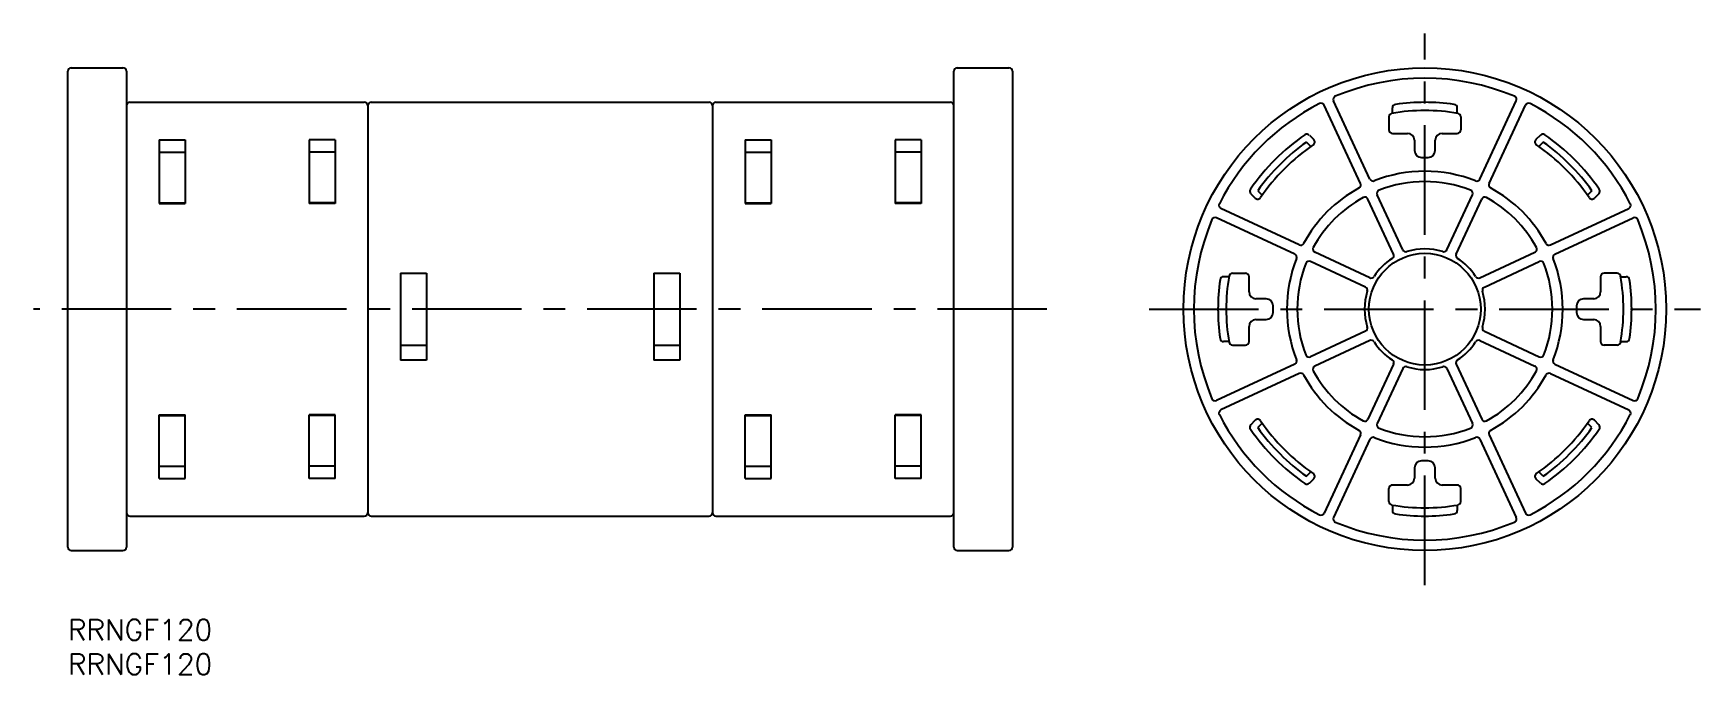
# Model space of a CAD drawing. Extents: x -5 to 237, y -8 to 85.
import ezdxf

# ---------------------------------------------------------------- set-up
doc = ezdxf.new("R2010")
doc.units = 0
doc.header["$LTSCALE"] = 0.5
doc.linetypes.add('CENTER', pattern=[50.8, 31.75, -6.35, 6.35, -6.35])
for name, color, linetype in [('MSM_CENTER', 1, 'CENTER'), ('MSM_CONTINUOUS', 7, 'CONTINUOUS'), ('MSM_PART_NUMBER', 7, 'CONTINUOUS')]:
    doc.layers.add(name, color=color, linetype=linetype)
doc.styles.get("Standard").update_dxf_attribs({"font": 'txt.shx', "height": 3, "bigfont": 'bigfont.shx'})

# ---------------------------------------------------------------- blocks, each defined once
blk = doc.blocks.new('*U1')
at = {"layer": 'MSM_PART_NUMBER'}
blk.add_text('RRNGF120', height=3, dxfattribs=at).set_placement((0, -3))
blk = doc.blocks.new('*U2')
at = {"layer": 'MSM_PART_NUMBER'}
blk.add_text('RRNGF120', height=3, dxfattribs=at).set_placement((0, -8))

msp = doc.modelspace()

# ---------------------------------------------------------------- linework, layer by layer
at = {"layer": 'MSM_CENTER'}
for p, q in [((196.81, 5), (196.81, 85)), ((142, 45), (-5, 45)), ((156.81, 45), (236.81, 45))]:
    msp.add_line(p, q, dxfattribs=at)
at = {"layer": 'MSM_CONTINUOUS'}
for p, q in [((0.5, 80), (8, 80)), ((129, 80), (136.5, 80)), ((0, 10.5), (0, 79.5)), ((8.5, 79.5), (8.5, 10.5)), ((128.5, 10.5), (128.5, 79.5)), ((137, 79.5), (137, 10.5)), ((9, 75), (43, 75)), ((44, 75), (93, 75)), ((94, 75), (128, 75)), ((188.85, 63.86), (183.56, 75.2)), ((204.78, 63.86), (210.07, 75.2)), ((43.5, 74.5), (43.5, 15.5)), ((93.5, 74.5), (93.5, 15.5)), ((187.49, 63.23), (182.2, 74.57)), ((191.61, 72.91), (191.61, 71)), ((192.11, 73.41), (192.11, 74.2)), ((201.51, 73.41), (201.51, 74.2)), ((202.01, 72.91), (202.01, 71)), ((206.14, 63.23), (211.43, 74.57)), ((180.06, 70.24), (180.71, 69.59)), ((192.11, 70.5), (194.31, 70.5)), ((199.31, 70.5), (201.51, 70.5)), ((213.57, 70.24), (212.92, 69.59)), ((13.25, 69.57), (17, 69.57)), ((13.25, 69.57), (13.25, 60.34)), ((13.25, 67.77), (17, 67.77)), ((17, 69.57), (17, 60.34)), ((35, 69.57), (35, 60.34)), ((38.75, 69.57), (35, 69.57)), ((38.75, 67.77), (35, 67.77)), ((38.75, 69.57), (38.75, 60.34)), ((98.25, 69.57), (102, 69.57)), ((98.25, 69.57), (98.25, 60.34)), ((98.25, 67.77), (102, 67.77)), ((102, 69.57), (102, 60.34)), ((120, 69.57), (120, 60.34)), ((123.75, 69.57), (120, 69.57)), ((123.75, 67.77), (120, 67.77)), ((123.75, 69.57), (123.75, 60.34)), ((179.65, 69.24), (180.29, 68.59)), ((195.31, 69.5), (195.31, 68)), ((198.31, 68), (198.31, 69.5)), ((213.98, 69.24), (213.33, 68.59)), ((196.31, 67), (197.31, 67)), ((171.57, 61.75), (172.22, 61.11)), ((172.58, 62.17), (173.22, 61.52)), ((192.26, 52.99), (188.54, 60.96)), ((193.62, 53.62), (189.9, 61.59)), ((200.01, 53.62), (203.72, 61.59)), ((201.37, 52.99), (205.08, 60.96)), ((221.05, 62.17), (220.4, 61.52)), ((222.05, 61.75), (221.41, 61.11)), ((13.25, 60.42), (17, 60.42)), ((13.25, 60.34), (17, 60.34)), ((38.75, 60.42), (35, 60.42)), ((38.75, 60.34), (35, 60.34)), ((98.25, 60.42), (102, 60.42)), ((98.25, 60.34), (102, 60.34)), ((123.75, 60.42), (120, 60.42)), ((123.75, 60.34), (120, 60.34)), ((177.95, 52.97), (166.61, 58.26)), ((178.59, 54.33), (167.24, 59.62)), ((215.04, 54.33), (226.38, 59.62)), ((215.67, 52.97), (227.02, 58.26)), ((188.82, 49.55), (180.86, 53.27)), ((204.8, 49.55), (212.77, 53.27)), ((188.19, 48.19), (180.22, 51.91)), ((205.44, 48.19), (213.4, 51.91)), ((48.25, 50.2), (48.25, 37.62)), ((48.25, 50.2), (52, 50.2)), ((52, 50.2), (52, 37.62)), ((85, 50.2), (85, 37.62)), ((85, 50.2), (88.75, 50.2)), ((88.75, 50.2), (88.75, 37.62)), ((168.4, 49.7), (167.61, 49.7)), ((168.91, 50.2), (170.81, 50.2)), ((171.31, 47.5), (171.31, 49.7)), ((222.31, 49.7), (222.31, 47.5)), ((224.72, 50.2), (222.81, 50.2)), ((225.23, 49.7), (226.01, 49.7)), ((173.81, 46.5), (172.31, 46.5)), ((221.31, 46.5), (219.81, 46.5)), ((174.81, 44.5), (174.81, 45.5)), ((218.81, 45.5), (218.81, 44.5)), ((171.31, 40.3), (171.31, 42.5)), ((172.31, 43.5), (173.81, 43.5)), ((188.19, 41.81), (180.22, 38.09)), ((205.44, 41.81), (213.4, 38.09)), ((219.81, 43.5), (221.31, 43.5)), ((222.31, 42.5), (222.31, 40.3)), ((48.25, 39.8), (52, 39.8)), ((85, 39.8), (88.75, 39.8)), ((168.4, 40.3), (167.61, 40.3)), ((168.91, 39.8), (170.81, 39.8)), ((188.82, 40.45), (180.86, 36.73)), ((204.8, 40.45), (212.77, 36.73)), ((224.72, 39.8), (222.81, 39.8)), ((225.23, 40.3), (226.01, 40.3)), ((52, 37.62), (48.25, 37.62)), ((88.75, 37.62), (85, 37.62)), ((177.95, 37.03), (166.61, 31.74)), ((192.26, 37.01), (188.54, 29.04)), ((193.62, 36.38), (189.9, 28.41)), ((200.01, 36.38), (203.72, 28.41)), ((201.37, 37.01), (205.08, 29.04)), ((215.67, 37.03), (227.02, 31.74)), ((178.59, 35.67), (167.24, 30.38)), ((215.04, 35.67), (226.38, 30.38)), ((13.25, 29.66), (17, 29.66)), ((13.25, 20.43), (13.25, 29.66)), ((13.25, 29.58), (17, 29.58)), ((17, 20.43), (17, 29.66)), ((38.75, 29.66), (35, 29.66)), ((35, 20.43), (35, 29.66)), ((38.75, 29.58), (35, 29.58)), ((38.75, 20.43), (38.75, 29.66)), ((98.25, 29.66), (102, 29.66)), ((98.25, 20.43), (98.25, 29.66)), ((98.25, 29.58), (102, 29.58)), ((102, 20.43), (102, 29.66)), ((123.75, 29.66), (120, 29.66)), ((120, 20.43), (120, 29.66)), ((123.75, 29.58), (120, 29.58)), ((123.75, 20.43), (123.75, 29.66)), ((171.57, 28.25), (172.22, 28.89)), ((172.58, 27.83), (173.22, 28.48)), ((187.49, 26.77), (182.2, 15.43)), ((206.14, 26.77), (211.43, 15.43)), ((221.05, 27.83), (220.4, 28.48)), ((222.05, 28.25), (221.41, 28.89)), ((188.85, 26.14), (183.56, 14.8)), ((204.78, 26.14), (210.07, 14.8)), ((13.25, 22.23), (17, 22.23)), ((38.75, 22.23), (35, 22.23)), ((98.25, 22.23), (102, 22.23)), ((123.75, 22.23), (120, 22.23)), ((195.31, 22), (195.31, 20.5)), ((197.31, 23), (196.31, 23)), ((198.31, 20.5), (198.31, 22)), ((13.25, 20.43), (17, 20.43)), ((38.75, 20.43), (35, 20.43)), ((98.25, 20.43), (102, 20.43)), ((123.75, 20.43), (120, 20.43)), ((179.65, 20.76), (180.29, 21.41)), ((180.06, 19.76), (180.71, 20.41)), ((194.31, 19.5), (192.11, 19.5)), ((201.51, 19.5), (199.31, 19.5)), ((213.57, 19.76), (212.92, 20.41)), ((213.98, 20.76), (213.33, 21.41)), ((191.61, 17.09), (191.61, 19)), ((202.01, 17.09), (202.01, 19)), ((9, 15), (43, 15)), ((44, 15), (93, 15)), ((94, 15), (128, 15)), ((192.11, 16.59), (192.11, 15.8)), ((201.51, 16.59), (201.51, 15.8)), ((0.5, 10), (8, 10)), ((129, 10), (136.5, 10))]:
    msp.add_line(p, q, dxfattribs=at)
for radius in [35, 8.1]:
    msp.add_circle((196.81, 45), radius, dxfattribs=at)
for centre, radius, start, end in [((0.5, 79.5), 0.5, 90, 180), ((8, 79.5), 0.5, 0, 90), ((129, 79.5), 0.5, 90, 180), ((136.5, 79.5), 0.5, 0, 90), ((196.81, 45), 33.5, 67.1708, 112.8292), ((9, 74.5), 0.5, 90, 180), ((43, 74.5), 0.5, 0, 90), ((44, 74.5), 0.5, 90, 180), ((93, 74.5), 0.5, 0, 90), ((94, 74.5), 0.5, 90, 180), ((128, 74.5), 0.5, 0, 90), ((184.01, 75.41), 0.5, 112.8292, 205), ((196.81, 45), 30, 81.8148, 98.1852), ((209.62, 75.41), 0.5, 335, 67.1708), ((196.81, 45), 33.5, 117.1708, 152.8292), ((181.74, 74.36), 0.5, 25, 117.1708), ((192.11, 72.91), 0.5, 99.5598, 180), ((196.81, 45), 28.8, 80.4402, 99.5598), ((192.61, 74.2), 0.5, 98.1852, 180), ((201.01, 74.2), 0.5, 0, 81.8148), ((201.51, 72.91), 0.5, 360, 80.4402), ((211.88, 74.36), 0.5, 62.8292, 155), ((196.81, 45), 33.5, 27.1708, 62.8292), ((196.81, 45), 30.7, 124.5068, 145.4932), ((179.7, 69.89), 0.5, 45, 124.5068), ((192.11, 71), 0.5, 180, 270), ((194.31, 69.5), 1, 360, 90), ((199.31, 69.5), 1, 90, 180), ((201.51, 71), 0.5, 270, 360), ((213.92, 69.89), 0.5, 55.4932, 135), ((196.81, 45), 30.7, 34.5068, 55.4932), ((196.81, 45), 29.7, 125.3081, 144.6919), ((196.81, 45), 28.8, 124.1806, 145.8194), ((180.35, 69.24), 0.5, 304.1806, 45), ((196.31, 68), 1, 180, 270), ((197.31, 68), 1, 270, 360), ((213.27, 69.24), 0.5, 135, 235.8194), ((196.81, 45), 28.8, 34.1806, 55.8194), ((196.81, 45), 29.7, 35.3081, 54.6919), ((187.03, 63.02), 0.5, 298.4958, 25), ((189.3, 64.07), 0.5, 205, 291.5042), ((196.81, 45), 20, 68.4958, 111.5042), ((196.81, 45), 18.5, 68.9821, 111.0179), ((204.33, 64.07), 0.5, 248.4958, 335), ((206.59, 63.02), 0.5, 155, 241.5042), ((171.93, 62.11), 0.5, 145.4932, 225), ((172.57, 61.46), 0.5, 225, 325.8194), ((196.81, 45), 20, 118.4958, 151.5042), ((196.81, 45), 18.5, 118.9821, 151.0179), ((188.09, 60.75), 0.5, 25, 118.9821), ((190.36, 61.8), 0.5, 111.0179, 205), ((203.27, 61.8), 0.5, 335, 68.9821), ((205.53, 60.75), 0.5, 61.0179, 155), ((196.81, 45), 18.5, 28.9821, 61.0179), ((196.81, 45), 20, 28.4958, 61.5042), ((221.05, 61.46), 0.5, 214.1806, 315), ((221.7, 62.11), 0.5, 315, 34.5068), ((166.4, 57.8), 0.5, 65, 157.1708), ((167.45, 60.07), 0.5, 152.8292, 245), ((226.17, 60.07), 0.5, 295, 27.1708), ((227.23, 57.8), 0.5, 22.8292, 115), ((196.81, 45), 33.5, 157.1708, 202.8292), ((196.81, 45), 33.5, 337.1708, 22.8292), ((178.8, 54.78), 0.5, 245, 331.5042), ((181.07, 53.72), 0.5, 151.0179, 245), ((194.07, 53.83), 0.5, 205, 287.2336), ((196.81, 45), 8.75, 72.7664, 107.2336), ((199.55, 53.83), 0.5, 252.7664, 335), ((212.56, 53.72), 0.5, 295, 28.9821), ((214.83, 54.78), 0.5, 208.4958, 295), ((196.81, 45), 20, 158.4958, 201.5042), ((177.74, 52.51), 0.5, 338.4958, 65), ((196.81, 45), 18.5, 158.9821, 201.0179), ((180.01, 51.46), 0.5, 65, 158.9821), ((196.81, 45), 8.75, 122.7664, 147.2336), ((191.81, 52.78), 0.5, 302.7664, 25), ((201.82, 52.78), 0.5, 155, 237.2336), ((196.81, 45), 8.75, 32.7664, 57.2336), ((213.62, 51.46), 0.5, 21.0179, 115), ((196.81, 45), 18.5, 338.9821, 21.0179), ((215.89, 52.51), 0.5, 115, 201.5042), ((196.81, 45), 20, 338.4958, 21.5042), ((196.81, 45), 30, 171.8148, 188.1852), ((167.61, 49.2), 0.5, 90, 171.8148), ((196.81, 45), 28.8, 170.4402, 189.5598), ((168.91, 49.7), 0.5, 90, 170.4402), ((170.81, 49.7), 0.5, 0, 90), ((189.03, 50.01), 0.5, 245, 327.2336), ((204.59, 50.01), 0.5, 212.7664, 295), ((222.81, 49.7), 0.5, 90, 180), ((224.72, 49.7), 0.5, 9.5598, 90), ((196.81, 45), 28.8, 350.4402, 9.5598), ((226.01, 49.2), 0.5, 8.1852, 90), ((196.81, 45), 30, 351.8148, 8.1852), ((172.31, 47.5), 1, 180, 270), ((173.81, 45.5), 1, 0, 90), ((196.81, 45), 8.75, 162.7664, 197.2336), ((187.98, 47.74), 0.5, 342.7664, 65), ((205.65, 47.74), 0.5, 115, 197.2336), ((196.81, 45), 8.75, 342.7664, 17.2336), ((219.81, 45.5), 1, 90, 180), ((221.31, 47.5), 1, 270, 0), ((173.81, 44.5), 1, 270, 0), ((219.81, 44.5), 1, 180, 270), ((172.31, 42.5), 1, 90, 180), ((187.98, 42.26), 0.5, 295, 17.2336), ((205.65, 42.26), 0.5, 162.7664, 245), ((221.31, 42.5), 1, 0, 90), ((167.61, 40.8), 0.5, 188.1852, 270), ((168.91, 40.3), 0.5, 189.5598, 270), ((170.81, 40.3), 0.5, 270, 0), ((189.03, 39.99), 0.5, 32.7664, 115), ((196.81, 45), 8.75, 212.7664, 237.2336), ((196.81, 45), 8.75, 302.7664, 327.2336), ((204.59, 39.99), 0.5, 65, 147.2336), ((222.81, 40.3), 0.5, 180, 270), ((224.72, 40.3), 0.5, 270, 350.4402), ((226.01, 40.8), 0.5, 270, 351.8148), ((177.74, 37.49), 0.5, 295, 21.5042), ((180.01, 38.54), 0.5, 201.0179, 295), ((181.07, 36.28), 0.5, 115, 208.9821), ((191.81, 37.22), 0.5, 335, 57.2336), ((194.07, 36.17), 0.5, 72.7664, 155), ((196.81, 45), 8.75, 252.7664, 287.2336), ((199.55, 36.17), 0.5, 25, 107.2336), ((201.82, 37.22), 0.5, 122.7664, 205), ((212.56, 36.28), 0.5, 331.0179, 65), ((213.62, 38.54), 0.5, 245, 338.9821), ((215.89, 37.49), 0.5, 158.4958, 245), ((178.8, 35.22), 0.5, 28.4958, 115), ((196.81, 45), 20, 208.4958, 241.5042), ((196.81, 45), 18.5, 208.9821, 241.0179), ((196.81, 45), 18.5, 298.9821, 331.0179), ((196.81, 45), 20, 298.4958, 331.5042), ((214.83, 35.22), 0.5, 65, 151.5042), ((166.4, 32.2), 0.5, 202.8292, 295), ((227.23, 32.2), 0.5, 245, 337.1708), ((167.45, 29.93), 0.5, 115, 207.1708), ((196.81, 45), 33.5, 207.1708, 242.8292), ((172.57, 28.54), 0.5, 34.1806, 135), ((188.09, 29.25), 0.5, 241.0179, 335), ((205.53, 29.25), 0.5, 205, 298.9821), ((196.81, 45), 33.5, 297.1708, 332.8292), ((221.05, 28.54), 0.5, 45, 145.8194), ((226.17, 29.93), 0.5, 332.8292, 65), ((171.93, 27.89), 0.5, 135, 214.5068), ((196.81, 45), 30.7, 214.5068, 235.4932), ((196.81, 45), 29.7, 215.3081, 234.6919), ((196.81, 45), 28.8, 214.1806, 235.8194), ((187.03, 26.98), 0.5, 335, 61.5042), ((190.36, 28.2), 0.5, 155, 248.9821), ((196.81, 45), 18.5, 248.9821, 291.0179), ((203.27, 28.2), 0.5, 291.0179, 25), ((206.59, 26.98), 0.5, 118.4958, 205), ((196.81, 45), 28.8, 304.1806, 325.8194), ((196.81, 45), 29.7, 305.3081, 324.6919), ((196.81, 45), 30.7, 304.5068, 325.4932), ((221.7, 27.89), 0.5, 325.4932, 45), ((189.3, 25.93), 0.5, 68.4958, 155), ((196.81, 45), 20, 248.4958, 291.5042), ((204.33, 25.93), 0.5, 25, 111.5042), ((196.31, 22), 1, 90, 180), ((197.31, 22), 1, 0, 90), ((179.7, 20.11), 0.5, 235.4932, 315), ((180.35, 20.76), 0.5, 315, 55.8194), ((192.11, 19), 0.5, 90, 180), ((194.31, 20.5), 1, 270, 360), ((199.31, 20.5), 1, 180, 270), ((201.51, 19), 0.5, 0, 90), ((213.27, 20.76), 0.5, 124.1806, 225), ((213.92, 20.11), 0.5, 225, 304.5068), ((192.11, 17.09), 0.5, 180, 260.4402), ((201.51, 17.09), 0.5, 279.5598, 0), ((9, 15.5), 0.5, 180, 270), ((43, 15.5), 0.5, 270, 0), ((44, 15.5), 0.5, 180, 270), ((93, 15.5), 0.5, 270, 0), ((94, 15.5), 0.5, 180, 270), ((128, 15.5), 0.5, 270, 0), ((181.74, 15.64), 0.5, 242.8292, 335), ((184.01, 14.59), 0.5, 155, 247.1708), ((196.81, 45), 28.8, 260.4402, 279.5598), ((192.61, 15.8), 0.5, 180, 261.8148), ((196.81, 45), 30, 261.8148, 278.1852), ((201.01, 15.8), 0.5, 278.1852, 0), ((209.62, 14.59), 0.5, 292.8292, 25), ((211.88, 15.64), 0.5, 205, 297.1708), ((196.81, 45), 33.5, 247.1708, 292.8292), ((0.5, 10.5), 0.5, 180, 270), ((8, 10.5), 0.5, 270, 0), ((129, 10.5), 0.5, 180, 270), ((136.5, 10.5), 0.5, 270, 0)]:
    msp.add_arc(centre, radius, start, end, dxfattribs=at)

# ---------------------------------------------------------------- block references
for name in ['*U1', '*U2']:
    msp.add_blockref(name, (0, 0), dxfattribs=at)

doc.saveas('drawing.dxf')
